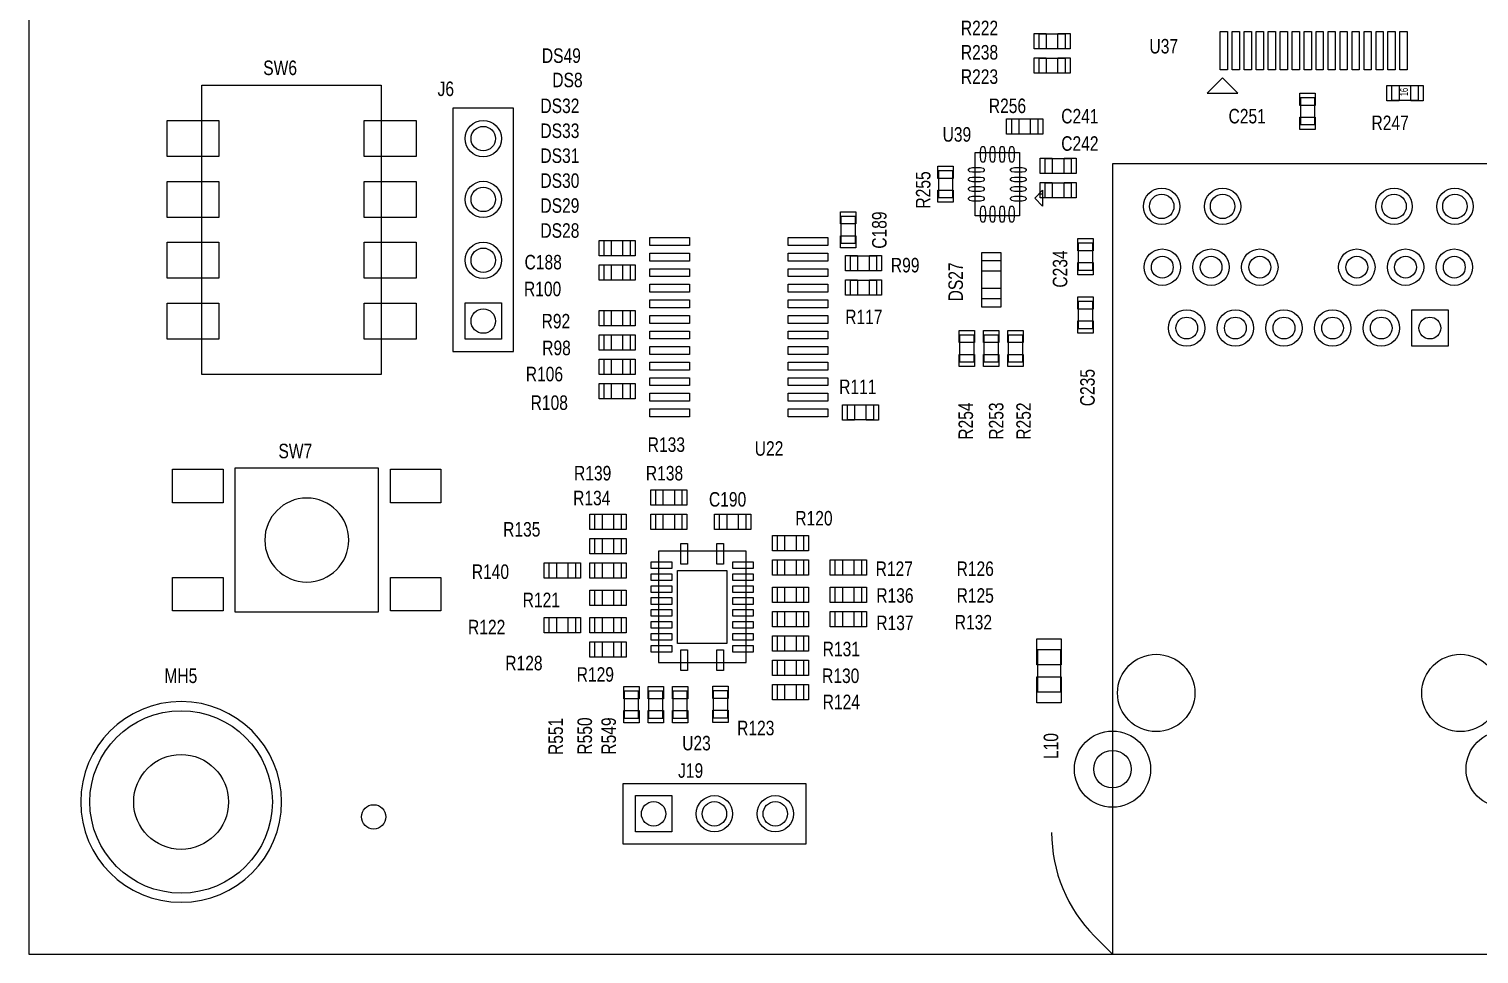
# Model space of a CAD drawing. Extents: x -13164 to 30582, y -10288 to 18382.
# Drawn here: x -10725 to -7150, y -3353 to -1072 of the extents above; entities that cross this region are included whole.
import ezdxf
from ezdxf.enums import TextEntityAlignment as Align

# ---------------------------------------------------------------- set-up
doc = ezdxf.new("R2010")
doc.units = 0
doc.layers.add('DF_ASSEMBLY_NOTES', color=2, linetype='CONTINUOUS')

# ---------------------------------------------------------------- blocks, each defined once
blk = doc.blocks.new('FIGURE_SQUARE')
blk.add_lwpolyline([(-0.5, -0.5), (-0.5, 0.5), (0.5, 0.5), (0.5, -0.5)], close=True)
blk = doc.blocks.new('FIGURE_CIRCLE')
blk.add_circle((0, 0), 0.5)
blk = doc.blocks.new('FIGURE_OBLONG')
blk.add_lwpolyline([(-0.5, -0.125), (-0.5, 0.125), (-0.416, 0.375), (-0.25, 0.5), (0.25, 0.5), (0.416, 0.375), (0.5, 0.125), (0.5, -0.125), (0.416, -0.375), (0.25, -0.5), (-0.25, -0.5), (-0.416, -0.375)], close=True)

msp = doc.modelspace()

# ---------------------------------------------------------------- linework, layer by layer
at = {"layer": 'DF_ASSEMBLY_NOTES'}
for points in [[(-10724.7765, 14363.0372), (-10724.7765, -3353.4988), (1086.2415, -3353.4988), (1086.2415, 14363.0372), (-10724.7765, 14363.0372)], [(-8169.42, -1084.7308), (-8235.42, -1084.7308), (-8235.42, -1120.7308), (-8169.42, -1120.7308), (-8169.42, -1084.7308)], [(-8235.42, -1180.7308), (-8169.42, -1180.7308), (-8169.42, -1144.7308), (-8235.42, -1144.7308), (-8235.42, -1180.7308)], [(-10298.67, -1210.7308), (-9856.17, -1210.7308), (-9856.17, -1924.7308), (-10298.67, -1924.7308), (-10298.67, -1210.7308)], [(-7819.9215, -1230.2278), (-7744.9215, -1230.2278), (-7782.4215, -1192.7278), (-7819.9215, -1230.2278)], [(-7365.42, -1248.2308), (-7299.42, -1248.2308), (-7299.42, -1212.2308), (-7365.42, -1212.2308), (-7365.42, -1248.2308)], [(-7590.4215, -1242.2323), (-7590.4215, -1308.2323), (-7554.4215, -1308.2323), (-7554.4215, -1242.2323), (-7590.4215, -1242.2323)], [(-9529.92, -1279.7308), (-9529.92, -1267.7308), (-9679.92, -1267.7308), (-9679.92, -1867.7308), (-9529.92, -1867.7308), (-9529.92, -1279.7308)], [(-8236.92, -1294.7323), (-8302.92, -1294.7323), (-8302.92, -1330.7323), (-8236.92, -1330.7323), (-8236.92, -1294.7323)], [(-8282.7915, -1376.9728), (-8282.7915, -1533.4798), (-8392.0545, -1533.4798), (-8392.0545, -1376.9728), (-8282.7915, -1376.9728)], [(-8220.4215, -1428.2323), (-8154.4215, -1428.2323), (-8154.4215, -1392.2323), (-8220.4215, -1392.2323), (-8220.4215, -1428.2323)], [(-8482.9185, -1422.2308), (-8482.9185, -1488.2308), (-8446.9185, -1488.2308), (-8446.9185, -1422.2308), (-8482.9185, -1422.2308)], [(-8053.5885, -3353.4988), (-7088.0385, -3353.4988), (-7088.0385, -1404.6838), (-8053.5885, -1404.6838), (-8053.5885, -3353.4988)], [(-8220.4215, -1488.2323), (-8154.4215, -1488.2323), (-8154.4215, -1452.2323), (-8220.4215, -1452.2323), (-8220.4215, -1488.2323)], [(-8245.191, -1489.5793), (-8225.7915, -1470.1798), (-8225.7915, -1508.9728), (-8245.191, -1489.5793)], [(-8234.1105, -1478.4988), (-8225.7915, -1478.4988)], [(-8686.92, -1600.7308), (-8686.92, -1534.7308), (-8722.92, -1534.7308), (-8722.92, -1600.7308), (-8686.92, -1600.7308)], [(-8226.2655, -1508.4988), (-8225.7915, -1508.4988)], [(-9241.92, -1594.7278), (-9307.92, -1594.7278), (-9307.92, -1630.7278), (-9241.92, -1630.7278), (-9241.92, -1594.7278)], [(-8137.9215, -1600.7728), (-8137.9215, -1666.7728), (-8101.9215, -1666.7728), (-8101.9215, -1600.7728), (-8137.9215, -1600.7728)], [(-8634.42, -1632.2278), (-8700.42, -1632.2278), (-8700.42, -1668.2278), (-8634.42, -1668.2278), (-8634.42, -1632.2278)], [(-8329.17, -1737.9808), (-8375.67, -1737.9808), (-8375.67, -1643.4808), (-8329.17, -1643.4808), (-8329.17, -1737.9808)], [(-9307.92, -1690.7308), (-9241.92, -1690.7308), (-9241.92, -1654.7308), (-9307.92, -1654.7308), (-9307.92, -1690.7308)], [(-8700.42, -1728.2338), (-8634.42, -1728.2338), (-8634.42, -1692.2338), (-8700.42, -1692.2338), (-8700.42, -1728.2338)], [(-8137.9215, -1744.7308), (-8137.9215, -1810.7308), (-8101.9215, -1810.7308), (-8101.9215, -1744.7308), (-8137.9215, -1744.7308)], [(-9241.9185, -1767.2293), (-9307.9185, -1767.2293), (-9307.9185, -1803.2293), (-9241.9185, -1803.2293), (-9241.9185, -1767.2293)], [(-9241.9185, -1827.2293), (-9307.9185, -1827.2293), (-9307.9185, -1863.2293), (-9241.9185, -1863.2293), (-9241.9185, -1827.2293)], [(-8430.42, -1827.2308), (-8430.42, -1893.2308), (-8394.42, -1893.2308), (-8394.42, -1827.2308), (-8430.42, -1827.2308)], [(-8370.42, -1827.2308), (-8370.42, -1893.2308), (-8334.42, -1893.2308), (-8334.42, -1827.2308), (-8370.42, -1827.2308)], [(-8310.417, -1827.2308), (-8310.417, -1893.2308), (-8274.417, -1893.2308), (-8274.417, -1827.2308), (-8310.417, -1827.2308)], [(-9241.92, -1887.2338), (-9307.92, -1887.2338), (-9307.92, -1923.2338), (-9241.92, -1923.2338), (-9241.92, -1887.2338)], [(-9241.92, -1947.2308), (-9307.92, -1947.2308), (-9307.92, -1983.2308), (-9241.92, -1983.2308), (-9241.92, -1947.2308)], [(-8707.92, -2035.7308), (-8641.92, -2035.7308), (-8641.92, -1999.7308), (-8707.92, -1999.7308), (-8707.92, -2035.7308)], [(-9862.92, -2155.7308), (-10216.92, -2155.7308), (-10216.92, -2509.7308), (-9862.92, -2509.7308), (-9862.92, -2155.7308)], [(-9180.42, -2245.7308), (-9114.42, -2245.7308), (-9114.42, -2209.7308), (-9180.42, -2209.7308), (-9180.42, -2245.7308)], [(-9264.42, -2269.7293), (-9330.42, -2269.7293), (-9330.42, -2305.7293), (-9264.42, -2305.7293), (-9264.42, -2269.7293)], [(-9114.42, -2269.7308), (-9180.42, -2269.7308), (-9180.42, -2305.7308), (-9114.42, -2305.7308), (-9114.42, -2269.7308)], [(-9022.92, -2305.7308), (-8956.92, -2305.7308), (-8956.92, -2269.7308), (-9022.92, -2269.7308), (-9022.92, -2305.7308)], [(-8814.42, -2322.2308), (-8880.42, -2322.2308), (-8880.42, -2358.2308), (-8814.42, -2358.2308), (-8814.42, -2322.2308)], [(-9330.42, -2365.7308), (-9264.42, -2365.7308), (-9264.42, -2329.7308), (-9330.42, -2329.7308), (-9330.42, -2365.7308)], [(-9376.92, -2389.7308), (-9442.92, -2389.7308), (-9442.92, -2425.7308), (-9376.92, -2425.7308), (-9376.92, -2389.7308)], [(-9330.42, -2425.7308), (-9264.42, -2425.7308), (-9264.42, -2389.7308), (-9330.42, -2389.7308), (-9330.42, -2425.7308)], [(-9172.92, -2634.9808), (-8956.92, -2634.9808), (-8956.92, -2360.4808), (-9172.92, -2360.4808), (-9172.92, -2634.9808)], [(-8814.42, -2382.2308), (-8880.42, -2382.2308), (-8880.42, -2418.2308), (-8814.42, -2418.2308), (-8814.42, -2382.2308)], [(-8671.92, -2382.2338), (-8737.92, -2382.2338), (-8737.92, -2418.2338), (-8671.92, -2418.2338), (-8671.92, -2382.2338)], [(-9330.42, -2493.2278), (-9264.42, -2493.2278), (-9264.42, -2457.2278), (-9330.42, -2457.2278), (-9330.42, -2493.2278)], [(-8880.42, -2485.7278), (-8814.42, -2485.7278), (-8814.42, -2449.7278), (-8880.42, -2449.7278), (-8880.42, -2485.7278)], [(-8671.92, -2449.7278), (-8737.92, -2449.7278), (-8737.92, -2485.7278), (-8671.92, -2485.7278), (-8671.92, -2449.7278)], [(-9442.92, -2560.7308), (-9376.92, -2560.7308), (-9376.92, -2524.7308), (-9442.92, -2524.7308), (-9442.92, -2560.7308)], [(-9330.42, -2560.7308), (-9264.42, -2560.7308), (-9264.42, -2524.7308), (-9330.42, -2524.7308), (-9330.42, -2560.7308)], [(-8880.42, -2545.7308), (-8814.42, -2545.7308), (-8814.42, -2509.7308), (-8880.42, -2509.7308), (-8880.42, -2545.7308)], [(-8671.92, -2509.7308), (-8737.92, -2509.7308), (-8737.92, -2545.7308), (-8671.92, -2545.7308), (-8671.92, -2509.7308)], [(-8814.42, -2569.7338), (-8880.42, -2569.7338), (-8880.42, -2605.7338), (-8814.42, -2605.7338), (-8814.42, -2569.7338)], [(-9330.42, -2620.7308), (-9264.42, -2620.7308), (-9264.42, -2584.7308), (-9330.42, -2584.7308), (-9330.42, -2620.7308)], [(-8181.1185, -2603.5573), (-8238.7215, -2603.5573), (-8238.7215, -2706.9028), (-8181.1185, -2706.9028), (-8181.1185, -2603.5573)], [(-8814.42, -2629.7293), (-8880.42, -2629.7293), (-8880.42, -2665.7293), (-8814.42, -2665.7293), (-8814.42, -2629.7293)], [(-9221.7765, -2771.4988), (-9221.7765, -2705.4988), (-9257.7765, -2705.4988), (-9257.7765, -2771.4988), (-9221.7765, -2771.4988)], [(-9161.7765, -2771.4988), (-9161.7765, -2705.4988), (-9197.7765, -2705.4988), (-9197.7765, -2771.4988), (-9161.7765, -2771.4988)], [(-9101.7765, -2771.4988), (-9101.7765, -2705.4988), (-9137.7765, -2705.4988), (-9137.7765, -2771.4988), (-9101.7765, -2771.4988)], [(-9001.92, -2770.7308), (-9001.92, -2704.7308), (-9037.92, -2704.7308), (-9037.92, -2770.7308), (-9001.92, -2770.7308)], [(-8814.42, -2689.7293), (-8880.42, -2689.7293), (-8880.42, -2725.7293), (-8814.42, -2725.7293), (-8814.42, -2689.7293)], [(-9259.92, -2932.7308), (-8809.92, -2932.7308), (-8809.92, -3082.7308), (-9259.92, -3082.7308), (-9259.92, -2932.7308)], [(-8053.5885, -3353.4988), (-8097.5235, -3309.5638)]]:
    msp.add_lwpolyline(points, dxfattribs=at)
for points in [[(-9936.42, -2332.7308, 1), (-10143.42, -2332.7308, 1), (-9936.42, -2332.7308)], [(-10102.218, -2978.5014, 1), (-10597.3362, -2978.5014, 1), (-10102.218, -2978.5014)], [(-8203.5885, -3053.4991, 0.198911), (-8097.5236, -3309.5638)]]:
    msp.add_lwpolyline(points, format="xyb", dxfattribs=at)

# ---------------------------------------------------------------- block references
for name, p, xscale, yscale in [('FIGURE_SQUARE', (-8231.9535, -1102.7308), 30.1185, 37.8015), ('FIGURE_SQUARE', (-8172.8865, -1102.7308), 30.1185, 37.8015), ('FIGURE_SQUARE', (-7778.8845, -1125.9313), 17.7165, 94.482), ('FIGURE_SQUARE', (-7749.345, -1125.9313), 17.7165, 94.482), ('FIGURE_SQUARE', (-7719.8295, -1125.9313), 17.7165, 94.482), ('FIGURE_SQUARE', (-7690.29, -1125.9313), 17.7165, 94.482), ('FIGURE_SQUARE', (-7660.7745, -1125.9313), 17.7165, 94.482), ('FIGURE_SQUARE', (-7631.235, -1125.9313), 17.7165, 94.482), ('FIGURE_SQUARE', (-7601.718, -1125.9313), 17.7165, 94.482), ('FIGURE_SQUARE', (-7572.18, -1125.9313), 17.7165, 94.482), ('FIGURE_SQUARE', (-7542.663, -1125.9313), 17.7165, 94.482), ('FIGURE_SQUARE', (-7513.125, -1125.9313), 17.7165, 94.482), ('FIGURE_SQUARE', (-7483.608, -1125.9313), 17.7165, 94.482), ('FIGURE_SQUARE', (-7454.0685, -1125.9313), 17.7165, 94.482), ('FIGURE_SQUARE', (-7424.553, -1125.9313), 17.7165, 94.482), ('FIGURE_SQUARE', (-7395.0135, -1125.9313), 17.7165, 94.482), ('FIGURE_SQUARE', (-7365.498, -1125.9313), 17.7165, 94.482), ('FIGURE_SQUARE', (-7335.9585, -1125.9313), 17.7165, 94.482), ('FIGURE_SQUARE', (-8231.9535, -1162.7308), 30.1185, 37.8015), ('FIGURE_SQUARE', (-8172.8865, -1162.7308), 30.1185, 37.8015), ('FIGURE_SQUARE', (-7361.9535, -1230.2308), 30.1185, 37.8015), ('FIGURE_SQUARE', (-7302.8865, -1230.2308), 30.1185, 37.8015), ('FIGURE_SQUARE', (-7572.4215, -1245.6988), 37.8015, 30.1185), ('FIGURE_SQUARE', (-10320.42, -1342.7308), 127.5585, 88.5885), ('FIGURE_SQUARE', (-9834.42, -1342.7308), 127.5585, 88.5885), ('FIGURE_CIRCLE', (-9604.92, -1342.7308), 89.7585, 89.7585), ('FIGURE_CIRCLE', (-9604.92, -1342.7308), 60.2415, 60.2415), ('FIGURE_SQUARE', (-8299.4535, -1312.7323), 30.1185, 37.8015), ('FIGURE_SQUARE', (-8240.3865, -1312.7323), 30.1185, 37.8015), ('FIGURE_SQUARE', (-7572.4215, -1304.7658), 37.8015, 30.1185), ('FIGURE_OBLONG', (-8372.85, -1381.4128), 11.805, 38.97), ('FIGURE_OBLONG', (-8349.228, -1381.4128), 11.805, 38.97), ('FIGURE_OBLONG', (-8325.618, -1381.4128), 11.805, 38.97), ('FIGURE_OBLONG', (-8301.996, -1381.4128), 11.805, 38.97), ('FIGURE_SQUARE', (-8216.955, -1410.2323), 30.1185, 37.8015), ('FIGURE_SQUARE', (-8157.888, -1410.2323), 30.1185, 37.8015), ('FIGURE_SQUARE', (-8464.9185, -1425.6973), 37.8015, 30.1185), ('FIGURE_OBLONG', (-8389.026, -1419.7993), 38.97, 11.805), ('FIGURE_OBLONG', (-8285.82, -1419.7993), 38.97, 11.805), ('FIGURE_SQUARE', (-10320.42, -1492.7308), 127.5585, 88.5885), ('FIGURE_SQUARE', (-9834.42, -1492.7308), 127.5585, 88.5885), ('FIGURE_CIRCLE', (-9604.92, -1492.7308), 89.7585, 89.7585), ('FIGURE_CIRCLE', (-9604.92, -1492.7308), 60.2415, 60.2415), ('FIGURE_OBLONG', (-8389.026, -1443.4213), 38.97, 11.805), ('FIGURE_OBLONG', (-8389.026, -1467.0313), 38.97, 11.805), ('FIGURE_OBLONG', (-8285.82, -1443.4213), 38.97, 11.805), ('FIGURE_OBLONG', (-8285.82, -1467.0313), 38.97, 11.805), ('FIGURE_SQUARE', (-8216.955, -1470.2323), 30.1185, 37.8015), ('FIGURE_SQUARE', (-8157.888, -1470.2323), 30.1185, 37.8015), ('FIGURE_CIRCLE', (-7932.225, -1509.7993), 89.7585, 89.7585), ('FIGURE_CIRCLE', (-7782.225, -1509.7993), 89.7585, 89.7585), ('FIGURE_CIRCLE', (-7359.402, -1509.7993), 89.7585, 89.7585), ('FIGURE_CIRCLE', (-7209.402, -1509.7993), 89.7585, 89.7585), ('FIGURE_SQUARE', (-8464.9185, -1484.7643), 37.8015, 30.1185), ('FIGURE_OBLONG', (-8389.026, -1490.6533), 38.97, 11.805), ('FIGURE_OBLONG', (-8285.82, -1490.6533), 38.97, 11.805), ('FIGURE_CIRCLE', (-7932.225, -1509.7993), 60.2415, 60.2415), ('FIGURE_CIRCLE', (-7782.225, -1509.7993), 60.2415, 60.2415), ('FIGURE_CIRCLE', (-7359.402, -1509.7993), 60.2415, 60.2415), ('FIGURE_CIRCLE', (-7209.402, -1509.7993), 60.2415, 60.2415), ('FIGURE_SQUARE', (-8704.92, -1538.1973), 37.8015, 30.1185), ('FIGURE_OBLONG', (-8372.85, -1529.0398), 11.805, 38.97), ('FIGURE_OBLONG', (-8349.228, -1529.0398), 11.805, 38.97), ('FIGURE_OBLONG', (-8325.618, -1529.0398), 11.805, 38.97), ('FIGURE_OBLONG', (-8301.996, -1529.0398), 11.805, 38.97), ('FIGURE_SQUARE', (-10320.42, -1642.7308), 127.5585, 88.5885), ('FIGURE_SQUARE', (-9834.42, -1642.7308), 127.5585, 88.5885), ('FIGURE_CIRCLE', (-9604.92, -1642.7308), 89.7585, 89.7585), ('FIGURE_SQUARE', (-9304.4535, -1612.7293), 30.1185, 37.8015), ('FIGURE_SQUARE', (-9245.3865, -1612.7293), 30.1185, 37.8015), ('FIGURE_SQUARE', (-9145.4415, -1596.6073), 97.4415, 19.482), ('FIGURE_SQUARE', (-8804.3985, -1596.6073), 97.4415, 19.482), ('FIGURE_SQUARE', (-8704.92, -1597.2643), 37.8015, 30.1185), ('FIGURE_SQUARE', (-8119.9215, -1604.2393), 37.8015, 30.1185), ('FIGURE_CIRCLE', (-9604.92, -1642.7308), 60.2415, 60.2415), ('FIGURE_SQUARE', (-9145.4415, -1634.9878), 97.4415, 19.482), ('FIGURE_SQUARE', (-8804.3985, -1634.9878), 97.4415, 19.482), ('FIGURE_SQUARE', (-8696.9535, -1650.2278), 30.1185, 37.8015), ('FIGURE_SQUARE', (-8637.8865, -1650.2278), 30.1185, 37.8015), ('FIGURE_SQUARE', (-8352.42, -1646.4808), 46.647, 46.647), ('FIGURE_CIRCLE', (-7930.755, -1659.7993), 89.7585, 89.7585), ('FIGURE_CIRCLE', (-7930.755, -1659.7993), 53.7465, 53.7465), ('FIGURE_CIRCLE', (-7810.572, -1659.7993), 89.7585, 89.7585), ('FIGURE_CIRCLE', (-7810.572, -1659.7993), 53.7465, 53.7465), ('FIGURE_CIRCLE', (-7690.3935, -1659.7993), 89.7585, 89.7585), ('FIGURE_CIRCLE', (-7690.3935, -1659.7993), 53.7465, 53.7465), ('FIGURE_CIRCLE', (-7451.2335, -1659.7993), 89.7585, 89.7585), ('FIGURE_CIRCLE', (-7451.2335, -1659.7993), 53.7465, 53.7465), ('FIGURE_CIRCLE', (-7331.055, -1659.7993), 89.7585, 89.7585), ('FIGURE_CIRCLE', (-7331.055, -1659.7993), 53.7465, 53.7465), ('FIGURE_CIRCLE', (-7210.872, -1659.7993), 89.7585, 89.7585), ('FIGURE_CIRCLE', (-7210.872, -1659.7993), 53.7465, 53.7465), ('FIGURE_SQUARE', (-9304.4535, -1672.7308), 30.1185, 37.8015), ('FIGURE_SQUARE', (-9245.3865, -1672.7308), 30.1185, 37.8015), ('FIGURE_SQUARE', (-9145.4415, -1673.3728), 97.4415, 19.482), ('FIGURE_SQUARE', (-8804.3985, -1673.3728), 97.4415, 19.482), ('FIGURE_SQUARE', (-8119.9215, -1663.3063), 37.8015, 30.1185), ('FIGURE_SQUARE', (-9145.4415, -1711.7593), 97.4415, 19.482), ('FIGURE_SQUARE', (-8804.3985, -1711.7593), 97.4415, 19.482), ('FIGURE_SQUARE', (-8696.9535, -1710.2338), 30.1185, 37.8015), ('FIGURE_SQUARE', (-8637.8865, -1710.2338), 30.1185, 37.8015), ('FIGURE_SQUARE', (-8352.42, -1734.9808), 46.647, 46.647), ('FIGURE_SQUARE', (-10320.42, -1792.7308), 127.5585, 88.5885), ('FIGURE_SQUARE', (-9834.42, -1792.7308), 127.5585, 88.5885), ('FIGURE_SQUARE', (-9604.92, -1792.7308), 89.7585, 89.7585), ('FIGURE_SQUARE', (-9145.4415, -1750.1443), 97.4415, 19.482), ('FIGURE_SQUARE', (-8804.3985, -1750.1443), 97.4415, 19.482), ('FIGURE_SQUARE', (-8119.9215, -1748.1973), 37.8015, 30.1185), ('FIGURE_CIRCLE', (-9604.92, -1792.7308), 60.2415, 60.2415), ('FIGURE_SQUARE', (-9304.452, -1785.2293), 30.1185, 37.8015), ('FIGURE_SQUARE', (-9245.385, -1785.2293), 30.1185, 37.8015), ('FIGURE_SQUARE', (-9145.4415, -1788.5308), 97.4415, 19.482), ('FIGURE_SQUARE', (-8804.3985, -1788.5308), 97.4415, 19.482), ('FIGURE_CIRCLE', (-7870.512, -1809.7993), 89.7585, 89.7585), ('FIGURE_CIRCLE', (-7870.512, -1809.7993), 53.7465, 53.7465), ('FIGURE_CIRCLE', (-7750.6365, -1809.7993), 89.7585, 89.7585), ('FIGURE_CIRCLE', (-7750.6365, -1809.7993), 53.7465, 53.7465), ('FIGURE_CIRCLE', (-7630.755, -1809.7993), 89.7585, 89.7585), ('FIGURE_CIRCLE', (-7630.755, -1809.7993), 53.7465, 53.7465), ('FIGURE_CIRCLE', (-7510.872, -1809.7993), 89.7585, 89.7585), ('FIGURE_CIRCLE', (-7510.872, -1809.7993), 53.7465, 53.7465), ('FIGURE_CIRCLE', (-7390.9905, -1809.7993), 89.7585, 89.7585), ('FIGURE_CIRCLE', (-7390.9905, -1809.7993), 53.7465, 53.7465), ('FIGURE_SQUARE', (-7271.115, -1809.7993), 89.7585, 89.7585), ('FIGURE_CIRCLE', (-7271.115, -1809.7993), 53.7465, 53.7465), ('FIGURE_SQUARE', (-9145.4415, -1826.9278), 97.4415, 19.482), ('FIGURE_SQUARE', (-8804.3985, -1826.9278), 97.4415, 19.482), ('FIGURE_SQUARE', (-8412.42, -1830.6973), 37.8015, 30.1185), ('FIGURE_SQUARE', (-8352.42, -1830.6973), 37.8015, 30.1185), ('FIGURE_SQUARE', (-8292.417, -1830.6973), 37.8015, 30.1185), ('FIGURE_SQUARE', (-8119.9215, -1807.2643), 37.8015, 30.1185), ('FIGURE_SQUARE', (-9304.452, -1845.2293), 30.1185, 37.8015), ('FIGURE_SQUARE', (-9245.385, -1845.2293), 30.1185, 37.8015), ('FIGURE_SQUARE', (-9145.4415, -1865.3143), 97.4415, 19.482), ('FIGURE_SQUARE', (-8804.3985, -1865.3143), 97.4415, 19.482), ('FIGURE_SQUARE', (-9304.4535, -1905.2338), 30.1185, 37.8015), ('FIGURE_SQUARE', (-9245.3865, -1905.2338), 30.1185, 37.8015), ('FIGURE_SQUARE', (-9145.4415, -1903.6993), 97.4415, 19.482), ('FIGURE_SQUARE', (-8804.3985, -1903.6993), 97.4415, 19.482), ('FIGURE_SQUARE', (-8412.42, -1889.7643), 37.8015, 30.1185), ('FIGURE_SQUARE', (-8352.42, -1889.7643), 37.8015, 30.1185), ('FIGURE_SQUARE', (-8292.417, -1889.7643), 37.8015, 30.1185), ('FIGURE_SQUARE', (-9304.4535, -1965.2308), 30.1185, 37.8015), ('FIGURE_SQUARE', (-9245.3865, -1965.2308), 30.1185, 37.8015), ('FIGURE_SQUARE', (-9145.4415, -1942.0858), 97.4415, 19.482), ('FIGURE_SQUARE', (-8804.3985, -1942.0858), 97.4415, 19.482), ('FIGURE_SQUARE', (-9145.4415, -1980.4708), 97.4415, 19.482), ('FIGURE_SQUARE', (-8804.3985, -1980.4708), 97.4415, 19.482), ('FIGURE_SQUARE', (-8704.4535, -2017.7308), 30.1185, 37.8015), ('FIGURE_SQUARE', (-8645.3865, -2017.7308), 30.1185, 37.8015), ('FIGURE_SQUARE', (-9145.4415, -2018.8513), 97.4415, 19.482), ('FIGURE_SQUARE', (-8804.3985, -2018.8513), 97.4415, 19.482), ('FIGURE_SQUARE', (-10308.42, -2199.2308), 124.6065, 82.677), ('FIGURE_SQUARE', (-9771.42, -2199.2308), 124.6065, 82.677), ('FIGURE_SQUARE', (-9176.9535, -2227.7308), 30.1185, 37.8015), ('FIGURE_SQUARE', (-9117.8865, -2227.7308), 30.1185, 37.8015), ('FIGURE_SQUARE', (-9326.9535, -2287.7293), 30.1185, 37.8015), ('FIGURE_SQUARE', (-9267.8865, -2287.7293), 30.1185, 37.8015), ('FIGURE_SQUARE', (-9176.9535, -2287.7308), 30.1185, 37.8015), ('FIGURE_SQUARE', (-9117.8865, -2287.7308), 30.1185, 37.8015), ('FIGURE_SQUARE', (-9019.4535, -2287.7308), 30.1185, 37.8015), ('FIGURE_SQUARE', (-8960.3865, -2287.7308), 30.1185, 37.8015), ('FIGURE_SQUARE', (-8876.9535, -2340.2308), 30.1185, 37.8015), ('FIGURE_SQUARE', (-8817.8865, -2340.2308), 30.1185, 37.8015), ('FIGURE_SQUARE', (-9326.9535, -2347.7308), 30.1185, 37.8015), ('FIGURE_SQUARE', (-9267.8865, -2347.7308), 30.1185, 37.8015), ('FIGURE_SQUARE', (-9109.2165, -2366.3338), 16.53, 50.787), ('FIGURE_SQUARE', (-9020.6235, -2366.3338), 16.53, 50.787), ('FIGURE_SQUARE', (-9439.4535, -2407.7308), 30.1185, 37.8015), ('FIGURE_SQUARE', (-9380.3865, -2407.7308), 30.1185, 37.8015), ('FIGURE_SQUARE', (-9326.9535, -2407.7308), 30.1185, 37.8015), ('FIGURE_SQUARE', (-9267.8865, -2407.7308), 30.1185, 37.8015), ('FIGURE_SQUARE', (-9165.3135, -2394.3778), 50.787, 16.53), ('FIGURE_SQUARE', (-8964.5265, -2394.3778), 50.787, 16.53), ('FIGURE_SQUARE', (-8876.9535, -2400.2308), 30.1185, 37.8015), ('FIGURE_SQUARE', (-8817.8865, -2400.2308), 30.1185, 37.8015), ('FIGURE_SQUARE', (-8734.4535, -2400.2338), 30.1185, 37.8015), ('FIGURE_SQUARE', (-8675.3865, -2400.2338), 30.1185, 37.8015), ('FIGURE_SQUARE', (-10308.42, -2466.2308), 124.6065, 82.677), ('FIGURE_SQUARE', (-9771.42, -2466.2308), 124.6065, 82.677), ('FIGURE_SQUARE', (-9165.3135, -2423.9173), 50.787, 16.53), ('FIGURE_SQUARE', (-9064.92, -2497.7308), 121.647, 180.1185), ('FIGURE_SQUARE', (-8964.5265, -2423.9173), 50.787, 16.53), ('FIGURE_SQUARE', (-9326.9535, -2475.2278), 30.1185, 37.8015), ('FIGURE_SQUARE', (-9267.8865, -2475.2278), 30.1185, 37.8015), ('FIGURE_SQUARE', (-9165.3135, -2453.4343), 50.787, 16.53), ('FIGURE_SQUARE', (-8964.5265, -2453.4343), 50.787, 16.53), ('FIGURE_SQUARE', (-8876.9535, -2467.7278), 30.1185, 37.8015), ('FIGURE_SQUARE', (-8817.8865, -2467.7278), 30.1185, 37.8015), ('FIGURE_SQUARE', (-8734.4535, -2467.7278), 30.1185, 37.8015), ('FIGURE_SQUARE', (-8675.3865, -2467.7278), 30.1185, 37.8015), ('FIGURE_SQUARE', (-9165.3135, -2482.9723), 50.787, 16.53), ('FIGURE_SQUARE', (-8964.5265, -2482.9723), 50.787, 16.53), ('FIGURE_SQUARE', (-9439.4535, -2542.7308), 30.1185, 37.8015), ('FIGURE_SQUARE', (-9380.3865, -2542.7308), 30.1185, 37.8015), ('FIGURE_SQUARE', (-9326.9535, -2542.7308), 30.1185, 37.8015), ('FIGURE_SQUARE', (-9267.8865, -2542.7308), 30.1185, 37.8015), ('FIGURE_SQUARE', (-9165.3135, -2512.4893), 50.787, 16.53), ('FIGURE_SQUARE', (-9165.3135, -2542.0273), 50.787, 16.53), ('FIGURE_SQUARE', (-8964.5265, -2512.4893), 50.787, 16.53), ('FIGURE_SQUARE', (-8964.5265, -2542.0273), 50.787, 16.53), ('FIGURE_SQUARE', (-8876.9535, -2527.7308), 30.1185, 37.8015), ('FIGURE_SQUARE', (-8817.8865, -2527.7308), 30.1185, 37.8015), ('FIGURE_SQUARE', (-8734.4535, -2527.7308), 30.1185, 37.8015), ('FIGURE_SQUARE', (-8675.3865, -2527.7308), 30.1185, 37.8015), ('FIGURE_SQUARE', (-9165.3135, -2571.5443), 50.787, 16.53), ('FIGURE_SQUARE', (-8964.5265, -2571.5443), 50.787, 16.53), ('FIGURE_SQUARE', (-8876.9535, -2587.7338), 30.1185, 37.8015), ('FIGURE_SQUARE', (-8817.8865, -2587.7338), 30.1185, 37.8015), ('FIGURE_SQUARE', (-9326.9535, -2602.7308), 30.1185, 37.8015), ('FIGURE_SQUARE', (-9267.8865, -2602.7308), 30.1185, 37.8015), ('FIGURE_SQUARE', (-9165.3135, -2601.0838), 50.787, 16.53), ('FIGURE_SQUARE', (-9109.2165, -2629.1278), 16.53, 50.787), ('FIGURE_SQUARE', (-9020.6235, -2629.1278), 16.53, 50.787), ('FIGURE_SQUARE', (-8964.5265, -2601.0838), 50.787, 16.53), ('FIGURE_SQUARE', (-8209.92, -2608.3528), 60.2415, 64.3635), ('FIGURE_SQUARE', (-8876.9535, -2647.7293), 30.1185, 37.8015), ('FIGURE_SQUARE', (-8817.8865, -2647.7293), 30.1185, 37.8015), ('FIGURE_CIRCLE', (-7945.8135, -2709.7993), 190.7535, 190.7535), ('FIGURE_CIRCLE', (-7945.8135, -2709.7993), 190.7535, 190.7535), ('FIGURE_CIRCLE', (-7195.8135, -2709.7993), 190.7535, 190.7535), ('FIGURE_CIRCLE', (-7195.8135, -2709.7993), 190.7535, 190.7535), ('FIGURE_SQUARE', (-8209.92, -2702.1088), 60.2415, 64.3635), ('FIGURE_SQUARE', (-9239.7765, -2708.9653), 37.8015, 30.1185), ('FIGURE_SQUARE', (-9179.7765, -2708.9653), 37.8015, 30.1185), ('FIGURE_SQUARE', (-9119.7765, -2708.9653), 37.8015, 30.1185), ('FIGURE_SQUARE', (-9019.92, -2708.1973), 37.8015, 30.1185), ('FIGURE_SQUARE', (-8876.9535, -2707.7293), 30.1185, 37.8015), ('FIGURE_SQUARE', (-8817.8865, -2707.7293), 30.1185, 37.8015), ('FIGURE_SQUARE', (-9019.92, -2767.2643), 37.8015, 30.1185), ('FIGURE_CIRCLE', (-10349.7765, -2978.4988), 450, 450), ('FIGURE_SQUARE', (-9239.7765, -2768.0323), 37.8015, 30.1185), ('FIGURE_SQUARE', (-9179.7765, -2768.0323), 37.8015, 30.1185), ('FIGURE_SQUARE', (-9119.7765, -2768.0323), 37.8015, 30.1185), ('FIGURE_CIRCLE', (-8053.5885, -2897.6008), 187.8015, 187.8015), ('FIGURE_CIRCLE', (-7088.0385, -2897.6008), 187.8015, 187.8015), ('FIGURE_CIRCLE', (-8053.5885, -2897.6008), 92.7165, 92.7165), ('FIGURE_CIRCLE', (-10349.7765, -2978.4988), 233.8635, 233.8635), ('FIGURE_SQUARE', (-9184.92, -3007.7308), 89.7585, 89.7585), ('FIGURE_CIRCLE', (-9034.92, -3007.7308), 89.7585, 89.7585), ('FIGURE_CIRCLE', (-8884.92, -3007.7308), 89.7585, 89.7585), ('FIGURE_CIRCLE', (-9874.92, -3015.2308), 60, 60), ('FIGURE_CIRCLE', (-9184.92, -3007.7308), 60.2415, 60.2415), ('FIGURE_CIRCLE', (-9034.92, -3007.7308), 60.2415, 60.2415), ('FIGURE_CIRCLE', (-8884.92, -3007.7308), 60.2415, 60.2415)]:
    msp.add_blockref(name, p, dxfattribs=dict(at, xscale=xscale, yscale=yscale))

# ---------------------------------------------------------------- texts
at = {"layer": 'DF_ASSEMBLY_NOTES', "width": 0.802099}
for s, p in [('R222', (-8427.42, -1087.7308)), ('U37', (-7962.42, -1132.7308)), ('R238', (-8427.42, -1147.7308)), ('SW6', (-10147.2765, -1185.9988)), ('R223', (-8427.42, -1207.7308)), ('J6', (-9717.5265, -1237.7488)), ('R256', (-8358.42, -1279.7308)), ('C241', (-8179.92, -1305.2308)), ('C251', (-7767.42, -1305.2308)), ('R247', (-7415.0265, -1321.7488)), ('U39', (-8472.42, -1350.2308)), ('C242', (-8179.92, -1372.7308)), ('C188', (-9503.0265, -1665.2488)), ('R99', (-8599.92, -1672.7308)), ('R100', (-9504.5265, -1731.2488)), ('R92', (-9461.0265, -1810.7488)), ('R117', (-8712.42, -1800.2308)), ('R98', (-9459.5265, -1876.7488)), ('R106', (-9500.0265, -1941.2488)), ('R111', (-8727.42, -1972.7308)), ('R108', (-9488.0265, -2011.7488)), ('SW7', (-10109.7765, -2130.9988)), ('R133', (-9199.3883, -2115.2553)), ('R139', (-9381.0267, -2185.6402)), ('R138', (-9203.9292, -2185.6402)), ('R134', (-9383.2971, -2246.9431)), ('C190', (-9048.42, -2250.2308)), ('R135', (-9555.8537, -2324.1394)), ('R120', (-8835.5265, -2296.7488)), ('R140', (-9633.05, -2428.5816)), ('R127', (-8637.42, -2421.2308)), ('R126', (-8437.92, -2421.2308)), ('R121', (-9507.6249, -2498.1906)), ('R136', (-8635.92, -2487.2308)), ('R125', (-8437.92, -2487.2308)), ('R122', (-9642.42, -2565.2308)), ('R137', (-8635.92, -2554.7308)), ('R132', (-8442.42, -2553.2308)), ('R131', (-8768.0265, -2619.2488)), ('R128', (-9550.56, -2653.938)), ('MH5', (-10391.0265, -2685.2488)), ('R129', (-9374.5028, -2681.991)), ('R130', (-8769.5265, -2685.2488)), ('R124', (-8768.0265, -2749.7488)), ('R123', (-8979.0297, -2814.0916)), ('U23', (-9114.4158, -2851.3228)), ('J19', (-9124.5698, -2919.0159))]:
    msp.add_text(s, height=35.831, dxfattribs=at).set_placement(p)
for s, p in [('DS49', (-9412.2765, -1155.9988)), ('DS8', (-9397.2765, -1215.9988)), ('DS32', (-9415.92, -1279.7308)), ('DS33', (-9415.92, -1341.2308)), ('DS31', (-9415.92, -1402.7308)), ('DS30', (-9415.92, -1464.2308)), ('DS29', (-9415.92, -1525.7308)), ('DS28', (-9415.92, -1587.2308)), ('U22', (-8900.2869, -2124.7249))]:
    msp.add_text(s, height=35.831, dxfattribs=at).set_placement(p, align=Align.CENTER)
at = {"layer": 'DF_ASSEMBLY_NOTES'}
for s, height, width, p in [('16', 20.079, 0.647044, (-7324.9215, -1237.7278)), ('R255', 35.831, 0.802099, (-8502.42, -1515.2308)), ('C189', 35.831, 0.802099, (-8610.5265, -1614.2488)), ('C234', 35.831, 0.802099, (-8164.92, -1710.2308)), ('C235', 35.831, 0.802099, (-8097.42, -2002.7308)), ('R254', 35.831, 0.802099, (-8397.42, -2085.2308)), ('R253', 35.831, 0.802099, (-8322.42, -2085.2308)), ('R252', 35.831, 0.802099, (-8254.92, -2085.2308)), ('R551', 35.831, 0.802099, (-9408.3599, -2862.885)), ('R550', 35.831, 0.802099, (-9336.7763, -2861.9176)), ('R549', 35.831, 0.802099, (-9277.7681, -2861.9176)), ('L10', 35.831, 0.802099, (-8187.42, -2872.7308))]:
    msp.add_text(s, height=height, rotation=90, dxfattribs=dict(at, width=width)).set_placement(p)
at = {"layer": 'DF_ASSEMBLY_NOTES', "width": 0.802099}
msp.add_text('DS27', height=35.831, rotation=90, dxfattribs=at).set_placement((-8422.2765, -1695.9988), align=Align.CENTER)

doc.saveas('drawing.dxf')
